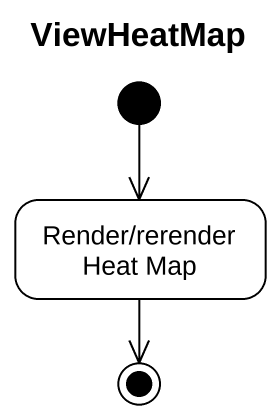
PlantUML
@startuml
title ViewHeatMap
hide empty description
state "Render/rerender Heat Map" as Render_rerender_Heat_Map
[*] --> Render_rerender_Heat_Map
Render_rerender_Heat_Map --> [*]
@enduml
